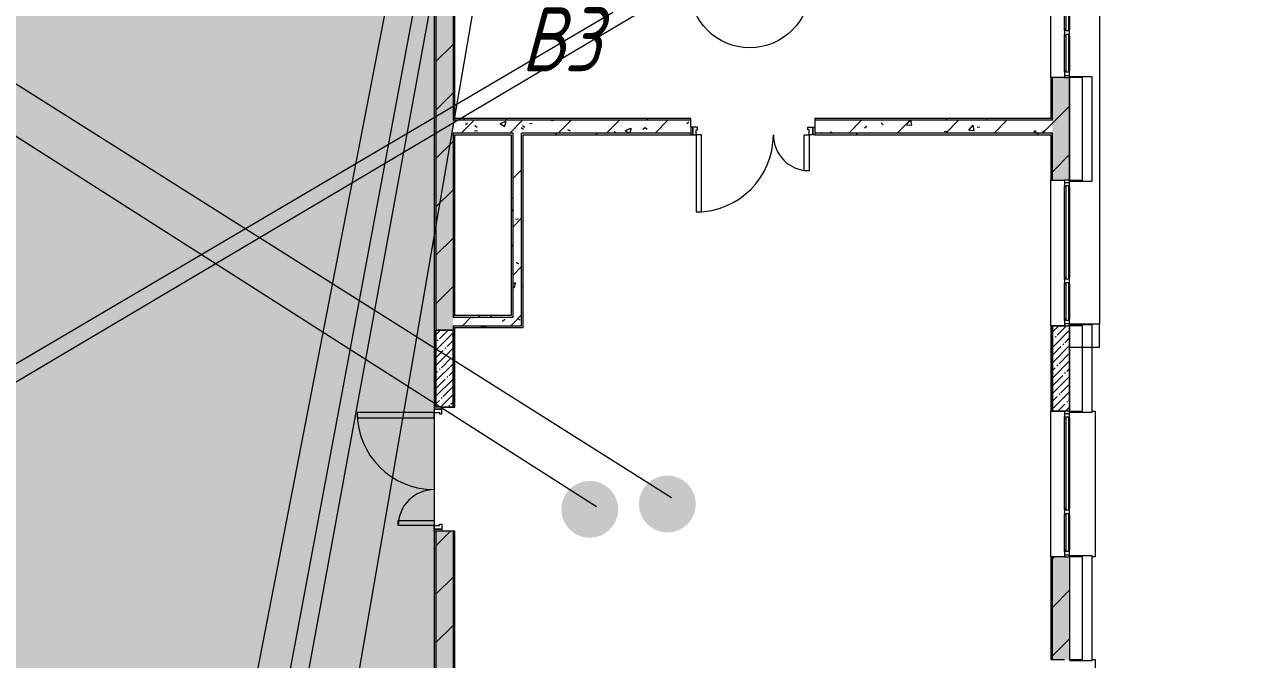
# Model space of a CAD drawing. Header units: millimetres. Extents: x -500089 to 1469082, y -290736 to 166440.
# Drawn here: x 1269899 to 1284193, y -24620 to -17200 of the extents above; entities that cross this region are included whole.
import ezdxf

# ---------------------------------------------------------------- set-up
doc = ezdxf.new("R2010")
doc.units = ezdxf.units.MM
for name, color, linetype, lineweight in [('_ Окна', 7, 'Continuous', 0), ('Витраж', 7, 'Continuous', 0), ('Двери', 7, 'Continuous', 0), ('Марки помещений', 7, 'Continuous', 0), ('Несущие колонны', 7, 'Continuous', 0), ('Обобщенные модели', 7, 'Continuous', 0), ('Окна', 7, 'Continuous', 0), ('Панели витража', 7, 'Continuous', 0), ('Стены наружные', 7, 'Continuous', 0), ('Стены несущие', 7, 'Continuous', 0), ('Стены отделка', 7, 'Continuous', 0), ('Стены штриховка', 7, 'Continuous', 0), ('экспертиза ДУ', 1, 'Continuous', 0), ('экспертиза ДУ пояснения', 6, 'Continuous', 0), ('экспертиза категории', 1, 'Continuous', 0), ('экспертиза условные обозначения', 1, 'Continuous', 0)]:
    doc.layers.add(name, color=color, linetype=linetype, lineweight=lineweight)
doc.styles.add('mytext', font='isocpeur.ttf', dxfattribs={"width": 0.8, "oblique": 14.999978})
pattern_1 = [(0, (1111853.59, -73570.49), (812.8, 203.2), [67.056, -542.544, 67.056, -542.544, -3251.2]), (0, (1111853.59, -73570.49), (812.8, 203.2), [-1219.2, 67.056, -1152.144, 67.056, -542.544, -1422.4]), (0, (1111853.59, -73570.49), (812.8, 203.2), [-3048, 67.056, -339.344, 67.056, -948.944]), (120, (1112158.39, -73468.89), (-582.37636, 602.30545), [67.056, -542.544, 67.056, -542.544, -3251.2]), (120, (1112158.39, -73468.89), (-582.37636, 602.30545), [-1219.2, 67.056, -1152.144, 67.056, -542.544, -1422.4]), (120, (1112158.39, -73468.89), (-582.37636, 602.30545), [-3048, 67.056, -339.344, 67.056, -948.944]), (240, (1112259.99, -73062.49), (-230.42364, -805.50545), [67.056, -542.544, 67.056, -542.544, -3251.2]), (240, (1112259.99, -73062.49), (-230.42364, -805.50545), [-1219.2, 67.056, -1152.144, 67.056, -542.544, -1422.4]), (240, (1112259.99, -73062.49), (-230.42364, -805.50545), [-3048, 67.056, -339.344, 67.056, -948.944])]
pattern_2 = [(45, (1111853.6, -73570.5), (-282.8427, 282.8427), [])]
pattern_3 = [(50, (1111853.6, -73570.5), (728.7365, -63.7558), [76.2, -838.2]), (355, (1111853.6, -73570.5), (-140.9716, 764.2276), [60.96, -670.56]), (100.451, (1111914.3, -73575.8), (587.77, 700.4668), [64.76, -712.36]), (46.184, (1111853.6, -73367.3), (1084.3162, -168.171), [114.3, -1257.3]), (96.636, (1111943.9, -73381.3), (949.61, 989.71), [97.14, -1068.54]), (351.184, (1111853.6, -73367.3), (949.6206, 989.701), [91.44, -1005.84]), (21, (1111955.2, -73418.1), (606.4579, -409.0606), [76.2, -838.2]), (326, (1111955.2, -73418.1), (247.2083, 736.753), [60.96, -670.56]), (71.451, (1112005.7, -73452.2), (853.6683, 327.6855), [64.76, -712.36]), (37.5, (1111853.59, -73570.5), (12.3547, 338.2201), [33.528, -628.904, 33.528, -647.192, -673.1]), (37.5, (1111853.59, -73570.5), (12.3547, 338.2201), [-1343.152, 33.528, -639.572]), (7.5, (1111853.6, -73570.5), (267.2789, 400.7221), [33.528, -354.584, 33.528, -613.664, -256.54]), (7.5, (1111853.6, -73570.5), (267.2789, 400.7221), [-1035.304, 33.528, -223.012]), (327.5, (1111627.02, -73570.5), (542.36333, -22.91534), [33.528, -220.472, 33.528, -758.952, -1051.56]), (327.5, (1111627.02, -73570.5), (542.36333, -22.91534), [-1046.48, 33.528, -1018.032]), (317.5, (1111525.4, -73570.5), (592.517, 101.7071), [33.528, -296.672, 33.528, -492.76, -746.76]), (317.5, (1111525.4, -73570.5), (592.517, 101.7071), [-856.488, 33.528, -713.232])]

# ---------------------------------------------------------------- blocks, each defined once
blk = doc.blocks.new('Системная панель - RANDOM Навесная панель фасада Цвет Фиолетовый-2979178-З Этаж 01')
at = {"layer": 'Панели витража', "lineweight": 18}
for p, q in [((-510, 0), (-510, -264)), ((-450, 0), (-500, 0)), ((500, 0), (450, 0)), ((510, -264), (510, 0)), ((-510, -264), (510, -264))]:
    blk.add_line(p, q, dxfattribs=at)
blk = doc.blocks.new('Системная панель - RANDOM Навесная панель фасада Цвет Серый-3062496-З Этаж 01')
at = {"layer": 'Панели витража', "lineweight": 18}
for p, q in [((-610, 0), (-610, -264)), ((600, 0), (-600, 0)), ((610, -264), (610, 0)), ((-610, -264), (610, -264))]:
    blk.add_line(p, q, dxfattribs=at)
blk = doc.blocks.new('Системная панель - RANDOM Навесная панель фасада Цвет Бежевый-3062811-З Этаж 01')
at = {"layer": 'Панели витража', "lineweight": 18}
for p, q in [((-610, 0), (-610, -264)), ((600, 0), (-600, 0)), ((610, -264), (610, 0)), ((-610, -264), (610, -264))]:
    blk.add_line(p, q, dxfattribs=at)
blk = doc.blocks.new('Прямоугольный импост - 30х300 мм _Отлив_ Белый-2978554-З Этаж 01')
at = {"layer": 'Витраж'}
for p, q in [((148800, 48675), (148836, 48675)), ((148800, 46975), (148800, 48675)), ((148836, 46975), (148800, 46975))]:
    blk.add_line(p, q, dxfattribs=at)
blk = doc.blocks.new('Наличник окна - Наличник окна Желтый-V418-З Этаж 01')
at = {"layer": 'Обобщенные модели', "lineweight": 18}
for p, q in [((170600, 57850), (170250, 57850)), ((170600, 57430), (170600, 57850)), ((170250, 57500), (170250, 57450)), ((170250, 57430), (170600, 57430)), ((170600, 52870), (170250, 52870)), ((170600, 52600), (170600, 52870)), ((170250, 52600), (170600, 52600))]:
    blk.add_line(p, q, dxfattribs=at)
at = {"layer": 'Обобщенные модели'}
blk.add_line((170600, 57430), (170600, 52870), dxfattribs=at)
blk = doc.blocks.new('Наличник окна - Наличник окна Желтый-V425-З Этаж 01')
at = {"layer": 'Обобщенные модели', "lineweight": 18}
for p, q in [((170600, 57850), (170250, 57850)), ((170600, 57430), (170600, 57850)), ((170250, 57500), (170250, 57450)), ((170250, 57430), (170600, 57430)), ((170600, 52870), (170250, 52870)), ((170600, 52600), (170600, 52870)), ((170250, 52600), (170600, 52600))]:
    blk.add_line(p, q, dxfattribs=at)
at = {"layer": 'Обобщенные модели'}
blk.add_line((170600, 57430), (170600, 52870), dxfattribs=at)
blk = doc.blocks.new('АР_СОШ_Верзилово_Фасады_rvt-2-З Этаж 01')
at = {"lineweight": 9}
for name in ['Наличник окна - Наличник окна Желтый-V418-З Этаж 01', 'Наличник окна - Наличник окна Желтый-V425-З Этаж 01']:
    blk.add_blockref(name, (0, 0), dxfattribs=at)
for name, p, rotation in [('Системная панель - RANDOM Навесная панель фасада Цвет Серый-3062496-З Этаж 01', (170250, 55150), 89.9999999999999), ('Системная панель - RANDOM Навесная панель фасада Цвет Фиолетовый-2979178-З Этаж 01', (170250, 52350), 89.9999999999999), ('Прямоугольный импост - 30х300 мм _Отлив_ Белый-2978554-З Этаж 01', (319350, 98825), 180), ('Системная панель - RANDOM Навесная панель фасада Цвет Бежевый-3062811-З Этаж 01', (170250, 49550), 89.9999999999999), ('Прямоугольный импост - 30х300 мм _Отлив_ Белый-2978554-З Этаж 01', (319350, 95925), 180)]:
    blk.add_blockref(name, p, dxfattribs=dict(at, rotation=rotation))
blk = doc.blocks.new('ASVP_ДверьСтальная_2 полотна - Внутренняя 1320х2000h_полотна_ Г Л _1200 в чистоте_-4240581-З Этаж 01')
at = {"layer": 'Двери', "lineweight": 18}
for p, q in [((660, 1020), (600, 1020)), ((600, 1020), (600, 120)), ((660, 120), (660, 1020)), ((-660, 540), (-600, 540)), ((-660, 120), (-660, 540)), ((-600, 540), (-600, 120)), ((-725, 120), (-700, 120)), ((-725, 30), (-725, 120)), ((-700, 30), (-725, 30)), ((-700, 120), (-660, 120)), ((-700, 30), (-700, 120)), ((-700, 120), (-700, 30)), ((-644, 30), (-700, 30)), ((-600, 120), (-660, 120)), ((-660, 120), (-660, 60)), ((-660, 60), (-644, 60)), ((-644, 60), (-644, 30)), ((600, 120), (660, 120)), ((660, 60), (644, 60)), ((644, 60), (644, 30)), ((644, 30), (700, 30)), ((700, 120), (660, 120)), ((660, 120), (660, 60)), ((700, 30), (700, 120)), ((725, 120), (700, 120)), ((700, 120), (700, 30)), ((700, 30), (725, 30)), ((725, 30), (725, 120))]:
    blk.add_line(p, q, dxfattribs=at)
at = {"layer": 'Двери'}
for centre, radius, start, end in [((660, 120), 900, 90, 180), ((-660, 120), 420, 360, 90)]:
    blk.add_arc(centre, radius, start, end, dxfattribs=at)
blk = doc.blocks.new('ASVP_ДверьСтальная_2 полотна - Внутренняя 1320х2000h_полотна_ Г Л _1200 в чистоте_-4240587-З Этаж 01')
at = {"layer": 'Двери', "lineweight": 18}
for p, q in [((660, 995), (600, 995)), ((600, 995), (600, 95)), ((660, 95), (660, 995)), ((-660, 515), (-600, 515)), ((-660, 95), (-660, 515)), ((-600, 515), (-600, 95)), ((-725, 95), (-700, 95)), ((-725, 5), (-725, 95)), ((-700, 5), (-725, 5)), ((-700, 95), (-660, 95)), ((-700, 5), (-700, 95)), ((-700, 95), (-700, 5)), ((-644, 5), (-700, 5)), ((-600, 95), (-660, 95)), ((-660, 95), (-660, 35)), ((-660, 35), (-644, 35)), ((-644, 35), (-644, 5)), ((600, 95), (660, 95)), ((660, 35), (644, 35)), ((644, 35), (644, 5)), ((644, 5), (700, 5)), ((700, 95), (660, 95)), ((660, 95), (660, 35)), ((700, 5), (700, 95)), ((725, 95), (700, 95)), ((700, 95), (700, 5)), ((700, 5), (725, 5)), ((725, 5), (725, 95))]:
    blk.add_line(p, q, dxfattribs=at)
at = {"layer": 'Двери'}
for centre, radius, start, end in [((660, 95), 900, 90, 180), ((-660, 95), 420, 360, 90)]:
    blk.add_arc(centre, radius, start, end, dxfattribs=at)
blk = doc.blocks.new('ADSK_КолоннаЖБ_Прямоугольная - 200x1000 мм-V334-З Этаж 01')
at = {"layer": 'Несущие колонны'}
h = blk.add_hatch(dxfattribs=at)
h.set_pattern_fill('FP_121', color=256, style=0, pattern_type=2)
h.set_pattern_definition([(135, (52350, -170150), (-89.80256, -89.80256), []), (135, (52350, -170060.2), (-89.80256, -89.80256), [158.75, -31.75, 13.411, -18.339])])
h.paths.add_polyline_path([(500, 86), (500, 100), (-500, 100), (-500, -100), (500, -100), (500, 54)], flags=0)
at = {"layer": 'Несущие колонны', "lineweight": 18}
for p, q in [((-500, -100), (-500, 100)), ((-500, 100), (500, 100)), ((500, 100), (-500, 100)), ((-500, 40), (-500, -100)), ((500, 100), (500, -100)), ((500, -100), (500, 40)), ((500, -100), (-500, -100)), ((-500, -100), (500, -100))]:
    blk.add_line(p, q, dxfattribs=at)
blk = doc.blocks.new('ADSK_КолоннаЖБ_Прямоугольная - 200x900 мм-V342-З Этаж 01')
at = {"layer": 'Несущие колонны'}
h = blk.add_hatch(dxfattribs=at)
h.set_pattern_fill('FP_129', color=256, style=0, pattern_type=2)
h.set_pattern_definition([(135, (52350, -162950), (-89.80256, -89.80256), []), (135, (52350, -162860.2), (-89.80256, -89.80256), [158.75, -31.75, 13.411, -18.339])])
h.paths.add_polyline_path([(450, 100), (-450, 100), (-450, -100), (450, -100), (450, -30)], flags=0)
at = {"layer": 'Несущие колонны', "lineweight": 18}
for p, q in [((-450, -100), (-450, 100)), ((-450, 100), (450, 100)), ((450, 100), (-450, 100)), ((-450, 100), (-450, -100)), ((450, 100), (450, -100)), ((450, -30), (450, 100)), ((450, -100), (-450, -100)), ((-450, -100), (450, -100))]:
    blk.add_line(p, q, dxfattribs=at)
blk = doc.blocks.new('Окно_ПВХ_2Створки - ОП_2000_h_х1700_2ст Серый-3674242-З Этаж 01')
at = {"layer": '_ Окна'}
for p, q in [((-769, 110), (-850, 110)), ((-850, 110), (-850, 50)), ((-850, 50), (-787, 50)), ((-825, 50), (-825, 110)), ((-787, 64), (-787, 96)), ((-787, 96), (-769, 96)), ((-787, 64), (305, 64)), ((-787, 64), (-769, 64)), ((-769, 50), (-787, 50)), ((-769, 96), (-769, 110)), ((-769, 96), (287, 96)), ((-769, 64), (-769, 50)), ((363, 110), (287, 110)), ((287, 110), (287, 96)), ((287, 96), (305, 96)), ((287, 64), (287, 50)), ((305, 64), (287, 64)), ((305, 50), (287, 50)), ((305, 96), (305, 64)), ((305, 50), (345, 50)), ((345, 64), (345, 96)), ((345, 96), (363, 96)), ((345, 64), (787, 64)), ((345, 64), (363, 64)), ((363, 50), (345, 50)), ((363, 96), (363, 110)), ((363, 96), (769, 96)), ((363, 64), (363, 50)), ((769, 110), (769, 96)), ((850, 110), (769, 110)), ((769, 96), (787, 96)), ((769, 64), (769, 50)), ((787, 64), (769, 64)), ((787, 50), (769, 50)), ((787, 96), (787, 64)), ((787, 50), (850, 50)), ((825, 50), (825, 110)), ((850, 50), (850, 110))]:
    blk.add_line(p, q, dxfattribs=at)
at = {"layer": 'Окна'}
for p, q in [((-769, 110), (287, 110)), ((287, 50), (-769, 50)), ((363, 110), (769, 110)), ((769, 50), (363, 50))]:
    blk.add_line(p, q, dxfattribs=at)
blk = doc.blocks.new('ASVP_Марка_Помещение_ОдноЗначение - Номер-684784-З Этаж 01')
at = {"layer": 'Марки помещений'}
blk.add_circle((0, 0), 3.5, dxfattribs=at)

msp = doc.modelspace()

# ---------------------------------------------------------------- hatches: boundary and pattern name
at = {"layer": 'Стены штриховка'}
h = msp.add_hatch(dxfattribs=at)
h.set_pattern_fill('FP_174', color=256, style=0, pattern_type=2)
h.set_pattern_definition(pattern_1)
h.paths.add_polyline_path([(1274683.585, -53070.488), (1274703.585, -53070.488), (1274703.585, -45520.488), (1274683.585, -45520.488), (1274683.585, -52970.488)], flags=0)
h.paths.add_polyline_path([(1274683.585, -44070.488), (1274703.585, -44070.488), (1274703.585, -23120.488), (1274683.585, -23120.488), (1274683.585, -44059.252)], flags=0)
h.paths.add_polyline_path([(1274683.585, -21670.488), (1274703.585, -21670.488), (1274703.585, -15390.488), (1274683.585, -15390.488), (1274683.585, -21039.333)], flags=0)
h = msp.add_hatch(dxfattribs=at)
h.set_pattern_fill('FP_174', color=256, style=0, pattern_type=2)
h.set_pattern_definition(pattern_1)
h.paths.add_polyline_path([(1274903.585, -52850.488), (1274923.585, -52850.488), (1274923.585, -49670.488), (1274903.585, -49670.488), (1274903.585, -52829.898)], flags=0)
h.paths.add_polyline_path([(1274923.585, -49520.488), (1274923.585, -46570.488), (1274903.585, -46570.488), (1274903.585, -49520.488)], flags=0)
h.paths.add_polyline_path([(1274923.585, -46420.488), (1274923.585, -45520.488), (1274903.585, -45520.488), (1274903.585, -46420.488)], flags=0)
h.paths.add_polyline_path([(1274903.585, -44070.488), (1274923.585, -44070.488), (1274923.585, -32720.488), (1274903.585, -32720.488), (1274903.585, -44059.252)], flags=0)
h.paths.add_polyline_path([(1274923.585, -32570.488), (1274923.585, -23120.488), (1274903.585, -23120.488), (1274903.585, -32570.488)], flags=0)
h.paths.add_polyline_path([(1274923.585, -21670.488), (1274923.585, -20720.488), (1274903.585, -20720.488), (1274903.585, -21670.488)], flags=0)
h.paths.add_polyline_path([(1274903.585, -20620.488), (1274923.585, -20620.488), (1274923.585, -18470.488), (1274903.585, -18470.488), (1274903.585, -19600.589)], flags=0)
h.paths.add_polyline_path([(1274903.585, -18320.488), (1274923.585, -18320.488), (1274923.585, -15390.488), (1274903.585, -15390.488), (1274903.585, -18316.076)], flags=0)
h = msp.add_hatch(dxfattribs=at)
h.set_pattern_fill('FP_174', color=256, style=0, pattern_type=2)
h.set_pattern_definition(pattern_1)
h.paths.add_polyline_path([(1281903.585, -52870.488), (1281903.585, -51920.488), (1281883.585, -51920.488), (1281883.585, -52870.488)], flags=0)
h.paths.add_polyline_path([(1281883.585, -50220.488), (1281903.585, -50220.488), (1281903.585, -49670.488), (1281883.585, -49670.488), (1281883.585, -49814.231)], flags=0)
h.paths.add_polyline_path([(1281903.585, -49520.488), (1281903.585, -48720.488), (1281883.585, -48720.488), (1281883.585, -49520.488)], flags=0)
h.paths.add_polyline_path([(1281903.585, -47020.488), (1281903.585, -46570.488), (1281883.585, -46570.488), (1281883.585, -47020.488)], flags=0)
h.paths.add_polyline_path([(1281903.585, -46420.488), (1281903.585, -45820.488), (1281883.585, -45820.488), (1281883.585, -46420.488)], flags=0)
h.paths.add_polyline_path([(1281883.585, -44120.488), (1281903.585, -44120.488), (1281903.585, -43120.488), (1281883.585, -43120.488), (1281883.585, -44059.252)], flags=0)
h.paths.add_polyline_path([(1281903.585, -41420.488), (1281903.585, -40220.488), (1281883.585, -40220.488), (1281883.585, -41420.488)], flags=0)
h.paths.add_polyline_path([(1281883.585, -38520.488), (1281903.585, -38520.488), (1281903.585, -37520.488), (1281883.585, -37520.488), (1281883.585, -38304.272)], flags=0)
h.paths.add_polyline_path([(1281903.585, -35820.488), (1281903.585, -34705.488), (1281883.585, -34705.488), (1281883.585, -35820.488)], flags=0)
h.paths.add_polyline_path([(1281903.585, -34555.488), (1281903.585, -34455.488), (1281883.585, -34535.488), (1281883.585, -34555.488)], flags=0)
h.paths.add_polyline_path([(1281883.585, -34455.488), (1281903.585, -34455.488), (1281903.585, -31920.488), (1281883.585, -31920.488), (1281883.585, -34428.988)], flags=0)
h.paths.add_polyline_path([(1281903.585, -30395.488), (1281903.585, -30295.488), (1281883.585, -30315.488)], flags=0)
h.paths.add_polyline_path([(1281903.585, -30470.488), (1281903.585, -30395.488), (1281883.585, -30395.488), (1281883.585, -30470.488)], flags=0)
h.paths.add_polyline_path([(1281883.585, -30145.488), (1281903.585, -30145.488), (1281903.585, -29020.488), (1281883.585, -29020.488), (1281883.585, -30125.488)], flags=0)
h.paths.add_polyline_path([(1281883.585, -27320.488), (1281903.585, -27320.488), (1281903.585, -26320.488), (1281883.585, -26320.488), (1281883.585, -26794.313)], flags=0)
h.paths.add_polyline_path([(1281903.585, -24620.488), (1281903.585, -23420.488), (1281883.585, -23420.488), (1281883.585, -24620.488)], flags=0)
h.paths.add_polyline_path([(1281903.585, -21720.488), (1281903.585, -20720.488), (1281883.585, -20720.488), (1281883.585, -21720.488)], flags=0)
h.paths.add_polyline_path([(1281903.585, -19020.488), (1281903.585, -18470.488), (1281883.585, -18470.488), (1281883.585, -19020.488)], flags=0)
h.paths.add_polyline_path([(1281883.585, -18320.488), (1281903.585, -18320.488), (1281903.585, -17820.488), (1281883.585, -17820.488), (1281883.585, -18300.488)], flags=0)
h.paths.add_polyline_path([(1281903.585, -16120.488), (1281903.585, -15370.488), (1281883.585, -15370.488), (1281883.585, -16120.488)], flags=0)
h = msp.add_hatch(dxfattribs=at)
h.set_pattern_fill('FP_201', color=256, style=0, pattern_type=2)
h.set_pattern_definition(pattern_2)
h.paths.add_polyline_path([(1274903.585, -52170.488), (1274903.585, -49670.488), (1274703.585, -49670.488), (1274703.585, -52170.488), (1274746.353, -52170.488)], flags=0)
h.paths.add_polyline_path([(1274703.585, -48770.488), (1274903.585, -48770.488), (1274903.585, -45520.488), (1274703.585, -45520.488), (1274703.585, -46936.741)], flags=0)
h.paths.add_polyline_path([(1274903.585, -43170.488), (1274903.585, -38470.488), (1274703.585, -38470.488), (1274703.585, -43170.488), (1274719.444, -43170.488)], flags=0)
h.paths.add_polyline_path([(1274903.585, -37570.488), (1274903.585, -32870.488), (1274703.585, -32870.488), (1274703.585, -37570.488), (1274818.123, -37570.488)], flags=0)
h.paths.add_polyline_path([(1274703.585, -31970.488), (1274903.585, -31970.488), (1274903.585, -27270.488), (1274703.585, -27270.488)], flags=0)
h.paths.add_polyline_path([(1274771.294, -26370.488), (1274903.585, -26370.488), (1274903.585, -23120.488), (1274703.585, -23120.488), (1274703.585, -26370.488)], flags=0)
h.paths.add_polyline_path([(1274903.585, -20770.488), (1274903.585, -16070.488), (1274703.585, -16070.488), (1274703.585, -20770.488), (1274893.059, -20770.488)], flags=0)
h = msp.add_hatch(dxfattribs=at)
h.set_pattern_fill('FP_31', color=256, style=0, pattern_type=2)
h.set_pattern_definition(pattern_3)
h.paths.add_polyline_path([(1274903.585, -52170.488), (1274903.585, -49670.488), (1274703.585, -49670.488), (1274703.585, -52170.488), (1274746.353, -52170.488)], flags=0)
h.paths.add_polyline_path([(1274703.585, -48770.488), (1274903.585, -48770.488), (1274903.585, -45520.488), (1274703.585, -45520.488), (1274703.585, -46936.741)], flags=0)
h.paths.add_polyline_path([(1274903.585, -43170.488), (1274903.585, -38470.488), (1274703.585, -38470.488), (1274703.585, -43170.488), (1274719.444, -43170.488)], flags=0)
h.paths.add_polyline_path([(1274903.585, -37570.488), (1274903.585, -32870.488), (1274703.585, -32870.488), (1274703.585, -37570.488), (1274818.123, -37570.488)], flags=0)
h.paths.add_polyline_path([(1274703.585, -31970.488), (1274903.585, -31970.488), (1274903.585, -27270.488), (1274703.585, -27270.488)], flags=0)
h.paths.add_polyline_path([(1274771.294, -26370.488), (1274903.585, -26370.488), (1274903.585, -23120.488), (1274703.585, -23120.488), (1274703.585, -26370.488)], flags=0)
h.paths.add_polyline_path([(1274903.585, -20770.488), (1274903.585, -16070.488), (1274703.585, -16070.488), (1274703.585, -20770.488), (1274893.059, -20770.488)], flags=0)
h = msp.add_hatch(dxfattribs=at)
h.set_pattern_fill('FP_201', color=256, style=0, pattern_type=2)
h.set_pattern_definition(pattern_2)
h.paths.add_polyline_path([(1281903.585, -52170.488), (1282103.585, -52170.488), (1282103.585, -51920.488), (1281903.585, -51920.488), (1281903.585, -52112.227)], flags=0)
h.paths.add_polyline_path([(1281903.585, -50220.488), (1282103.585, -50220.488), (1282103.585, -49720.488), (1281903.585, -49720.488), (1281903.585, -50028.749)], flags=0)
h.paths.add_polyline_path([(1282089.585, -47020.488), (1282103.585, -47020.488), (1282103.585, -45820.488), (1281903.585, -45820.488), (1281903.585, -47020.488), (1282057.585, -47020.488)], flags=0)
h.paths.add_polyline_path([(1281903.585, -41420.488), (1282103.585, -41420.488), (1282103.585, -40220.488), (1281903.585, -40220.488), (1281903.585, -41228.749)], flags=0)
h.paths.add_polyline_path([(1282103.585, -35820.488), (1282103.585, -32920.488), (1281903.585, -32920.488), (1281903.585, -35820.488), (1282089.585, -35820.488)], flags=0)
h.paths.add_polyline_path([(1282013.585, -30470.488), (1282103.585, -30470.488), (1282103.585, -29020.488), (1281903.585, -29020.488), (1281903.585, -30470.488)], flags=0)
h.paths.add_polyline_path([(1282043.585, -24620.488), (1282103.585, -24620.488), (1282103.585, -23420.488), (1281903.585, -23420.488), (1281903.585, -24620.488)], flags=0)
h.paths.add_polyline_path([(1281903.585, -19020.488), (1282103.585, -19020.488), (1282103.585, -17820.488), (1281903.585, -17820.488), (1281903.585, -18828.749)], flags=0)
h.paths.add_polyline_path([(1282103.585, -16120.488), (1282103.585, -16070.488), (1281903.585, -16070.488), (1281903.585, -16120.488), (1282089.585, -16120.488)], flags=0)
h = msp.add_hatch(dxfattribs=at)
h.set_pattern_fill('FP_31', color=256, style=0, pattern_type=2)
h.set_pattern_definition(pattern_3)
h.paths.add_polyline_path([(1281903.585, -52170.488), (1282103.585, -52170.488), (1282103.585, -51920.488), (1281903.585, -51920.488), (1281903.585, -52112.227)], flags=0)
h.paths.add_polyline_path([(1281903.585, -50220.488), (1282103.585, -50220.488), (1282103.585, -49720.488), (1281903.585, -49720.488), (1281903.585, -50028.749)], flags=0)
h.paths.add_polyline_path([(1282089.585, -47020.488), (1282103.585, -47020.488), (1282103.585, -45820.488), (1281903.585, -45820.488), (1281903.585, -47020.488), (1282057.585, -47020.488)], flags=0)
h.paths.add_polyline_path([(1281903.585, -41420.488), (1282103.585, -41420.488), (1282103.585, -40220.488), (1281903.585, -40220.488), (1281903.585, -41228.749)], flags=0)
h.paths.add_polyline_path([(1282103.585, -35820.488), (1282103.585, -32920.488), (1281903.585, -32920.488), (1281903.585, -35820.488), (1282089.585, -35820.488)], flags=0)
h.paths.add_polyline_path([(1282013.585, -30470.488), (1282103.585, -30470.488), (1282103.585, -29020.488), (1281903.585, -29020.488), (1281903.585, -30470.488)], flags=0)
h.paths.add_polyline_path([(1282043.585, -24620.488), (1282103.585, -24620.488), (1282103.585, -23420.488), (1281903.585, -23420.488), (1281903.585, -24620.488)], flags=0)
h.paths.add_polyline_path([(1281903.585, -19020.488), (1282103.585, -19020.488), (1282103.585, -17820.488), (1281903.585, -17820.488), (1281903.585, -18828.749)], flags=0)
h.paths.add_polyline_path([(1282103.585, -16120.488), (1282103.585, -16070.488), (1281903.585, -16070.488), (1281903.585, -16120.488), (1282089.585, -16120.488)], flags=0)
h = msp.add_hatch(dxfattribs=at)
h.set_pattern_fill('FP_201', color=256, style=0, pattern_type=2)
h.set_pattern_definition(pattern_2)
h.paths.add_polyline_path([(1280674.711, -18470.488), (1281903.585, -18470.488), (1281903.585, -18320.488), (1279128.585, -18320.488), (1279128.585, -18470.488)], flags=0)
h.paths.add_polyline_path([(1276888.487, -18470.488), (1277678.585, -18470.488), (1277678.585, -18320.488), (1274903.585, -18320.488), (1274903.585, -18470.488), (1275703.585, -18470.488)], flags=0)
h = msp.add_hatch(dxfattribs=at)
h.set_pattern_fill('FP_31', color=256, style=0, pattern_type=2)
h.set_pattern_definition(pattern_3)
h.paths.add_polyline_path([(1280674.711, -18470.488), (1281903.585, -18470.488), (1281903.585, -18320.488), (1279128.585, -18320.488), (1279128.585, -18470.488)], flags=0)
h.paths.add_polyline_path([(1276888.487, -18470.488), (1277678.585, -18470.488), (1277678.585, -18320.488), (1274903.585, -18320.488), (1274903.585, -18470.488), (1275703.585, -18470.488)], flags=0)
h = msp.add_hatch(dxfattribs=at)
h.set_pattern_fill('FP_174', color=256, style=0, pattern_type=2)
h.set_pattern_definition(pattern_1)
h.paths.add_polyline_path([(1281883.585, -18320.488), (1281883.585, -18300.488), (1279128.585, -18300.488), (1279128.585, -18320.488), (1281336.346, -18320.488)], flags=0)
h.paths.add_polyline_path([(1277678.585, -18320.488), (1277678.585, -18300.488), (1274923.585, -18300.488), (1274923.585, -18320.488), (1276888.487, -18320.488)], flags=0)
h = msp.add_hatch(dxfattribs=at)
h.set_pattern_fill('FP_174', color=256, style=0, pattern_type=2)
h.set_pattern_definition(pattern_1)
h.paths.add_polyline_path([(1275603.585, -18490.488), (1275603.585, -18470.488), (1274923.585, -18470.488), (1274923.585, -18490.488), (1275583.585, -18490.488)], flags=0)
h.paths.add_polyline_path([(1275703.585, -18490.488), (1277678.585, -18490.488), (1277678.585, -18470.488), (1275703.585, -18470.488)], flags=0)
h.paths.add_polyline_path([(1281883.585, -18490.488), (1281883.585, -18470.488), (1279128.585, -18470.488), (1279128.585, -18490.488), (1281336.346, -18490.488)], flags=0)
h = msp.add_hatch(dxfattribs=at)
h.set_pattern_fill('FP_174', color=256, style=0, pattern_type=2)
h.set_pattern_definition(pattern_1)
h.paths.add_polyline_path([(1275603.585, -20620.488), (1275603.585, -18490.488), (1275583.585, -18490.488), (1275583.585, -20620.488)], flags=0)
h = msp.add_hatch(dxfattribs=at)
h.set_pattern_fill('FP_201', color=256, style=0, pattern_type=2)
h.set_pattern_definition(pattern_2)
h.paths.add_polyline_path([(1275703.585, -20720.488), (1275703.585, -18470.488), (1275603.585, -18470.488), (1275603.585, -20720.488)], flags=0)
h = msp.add_hatch(dxfattribs=at)
h.set_pattern_fill('FP_31', color=256, style=0, pattern_type=2)
h.set_pattern_definition(pattern_3)
h.paths.add_polyline_path([(1275703.585, -20720.488), (1275703.585, -18470.488), (1275603.585, -18470.488), (1275603.585, -20720.488)], flags=0)
h = msp.add_hatch(dxfattribs=at)
h.set_pattern_fill('FP_174', color=256, style=0, pattern_type=2)
h.set_pattern_definition(pattern_1)
h.paths.add_polyline_path([(1275723.585, -20740.488), (1275723.585, -18490.488), (1275703.585, -18490.488), (1275703.585, -20740.488)], flags=0)
h = msp.add_hatch(dxfattribs=at)
h.set_pattern_fill('FP_201', color=256, style=0, pattern_type=2)
h.set_pattern_definition(pattern_2)
h.paths.add_polyline_path([(1274903.585, -20720.488), (1275603.585, -20720.488), (1275603.585, -20620.488), (1274903.585, -20620.488)], flags=0)
h = msp.add_hatch(dxfattribs=at)
h.set_pattern_fill('FP_31', color=256, style=0, pattern_type=2)
h.set_pattern_definition(pattern_3)
h.paths.add_polyline_path([(1274903.585, -20720.488), (1275603.585, -20720.488), (1275603.585, -20620.488), (1274903.585, -20620.488)], flags=0)
h = msp.add_hatch(dxfattribs=at)
h.set_pattern_fill('FP_174', color=256, style=0, pattern_type=2)
h.set_pattern_definition(pattern_1)
h.paths.add_polyline_path([(1274923.585, -20620.488), (1275583.585, -20620.488), (1275583.585, -20600.488), (1274923.585, -20600.488)], flags=0)
h = msp.add_hatch(dxfattribs=at)
h.set_pattern_fill('FP_174', color=256, style=0, pattern_type=2)
h.set_pattern_definition(pattern_1)
h.paths.add_polyline_path([(1274923.585, -20740.488), (1275703.585, -20740.488), (1275703.585, -20720.488), (1274923.585, -20720.488)], flags=0)
at = {"layer": 'экспертиза ДУ', "lineweight": 0}
h = msp.add_hatch(color=5, dxfattribs=at)
edge = h.paths.add_edge_path()
edge.add_arc((1276499.288, -22865.703), 332.544, 0, 360)
h = msp.add_hatch(color=30, dxfattribs=at)
edge = h.paths.add_edge_path()
edge.add_arc((1277405.709, -22803.745), 332.544, 0, 360)
at = {"layer": 'экспертиза условные обозначения'}
h = msp.add_hatch(dxfattribs=at)
h.set_pattern_fill('GRASS', color=3, scale=24)
h.set_pattern_definition([(90, (1077209.23, -303341.8), (-431.0523, 431.0523), [114.3, -747.8046]), (45, (1077209.2, -303341.8), (-431.0523, 431.0523), [114.3, -495.3]), (135, (1077209.2, -303341.8), (-431.0523, -431.0523), [114.3, -495.3])])
h.paths.add_polyline_path([(1243073.585, -53070.488), (1268673.585, -53090.488), (1268673.585, -15390.488), (1274683.585, -15390.488), (1274683.585, -53090.488), (1278233.585, -53090.488), (1278233.585, -53320.488), (1278453.585, -53320.488), (1278453.585, -56870.488), (1278233.585, -56870.488), (1278233.585, -57100.488), (1243573.585, -57100.488), (1243573.585, -55400.488), (1243073.585, -55400.488)])

# ---------------------------------------------------------------- linework, layer by layer
at = {"layer": 'Стены наружные'}
for p, q in [((1281883.585, -17820.488), (1281883.585, -16120.488)), ((1281883.585, -20720.488), (1281883.585, -19020.488)), ((1281883.585, -23420.488), (1281883.585, -21720.488))]:
    msp.add_line(p, q, dxfattribs=at)
at = {"layer": 'Стены несущие'}
for p, q in [((1274703.585, -16070.488), (1274703.585, -20770.488)), ((1274903.585, -16070.488), (1274903.585, -18320.488)), ((1282043.585, -17820.488), (1281903.585, -17820.488)), ((1281903.585, -18320.488), (1281903.585, -17820.488)), ((1282103.585, -19020.488), (1282103.585, -17820.488)), ((1282103.585, -17820.488), (1282103.585, -19020.488)), ((1277678.585, -18320.488), (1274903.585, -18320.488)), ((1277678.585, -18400.488), (1277678.585, -18320.488)), ((1279128.585, -18320.488), (1279128.585, -18400.488)), ((1281903.585, -18320.488), (1279128.585, -18320.488)), ((1275603.585, -18470.488), (1274903.585, -18470.488)), ((1274903.585, -18470.488), (1274903.585, -20620.488)), ((1275603.585, -20620.488), (1275603.585, -18470.488)), ((1277678.585, -18470.488), (1275703.585, -18470.488)), ((1275703.585, -20720.488), (1275703.585, -18470.488)), ((1281903.585, -18470.488), (1279128.585, -18470.488)), ((1281903.585, -19020.488), (1281903.585, -18470.488)), ((1281903.585, -19020.488), (1282043.585, -19020.488)), ((1274903.585, -20620.488), (1275603.585, -20620.488)), ((1274903.585, -20720.488), (1274903.585, -20770.488)), ((1274903.585, -20720.488), (1275703.585, -20720.488)), ((1274703.585, -23120.488), (1274703.585, -26370.488)), ((1274903.585, -23120.488), (1274773.585, -23120.488)), ((1274903.585, -23120.488), (1274903.585, -26370.488)), ((1282043.585, -23420.488), (1281903.585, -23420.488)), ((1281903.585, -24620.488), (1281903.585, -23420.488)), ((1282103.585, -23420.488), (1282103.585, -24620.488)), ((1281903.585, -24620.488), (1282043.585, -24620.488))]:
    msp.add_line(p, q, dxfattribs=at)
at = {"layer": 'Стены отделка'}
for p, q in [((1274683.585, -15390.488), (1274683.585, -21670.488)), ((1274923.585, -18300.488), (1274923.585, -15390.488)), ((1281883.585, -17820.488), (1281883.585, -18300.488)), ((1281903.585, -17820.488), (1281883.585, -17820.488)), ((1282253.585, -17820.488), (1282103.585, -17820.488)), ((1282253.585, -19020.488), (1282253.585, -17820.488)), ((1277678.585, -18300.488), (1274923.585, -18300.488)), ((1277678.585, -18320.488), (1277678.585, -18300.488)), ((1281883.585, -18300.488), (1279128.585, -18300.488)), ((1279128.585, -18300.488), (1279128.585, -18320.488)), ((1274923.585, -18490.488), (1275583.585, -18490.488)), ((1274923.585, -20600.488), (1274923.585, -18490.488)), ((1275583.585, -18490.488), (1275583.585, -20600.488)), ((1275723.585, -18490.488), (1277678.585, -18490.488)), ((1275723.585, -20740.488), (1275723.585, -18490.488)), ((1279128.585, -18490.488), (1281883.585, -18490.488)), ((1281883.585, -18490.488), (1281883.585, -19020.488)), ((1281883.585, -19020.488), (1281903.585, -19020.488)), ((1282103.585, -19020.488), (1282253.585, -19020.488)), ((1275583.585, -20600.488), (1274923.585, -20600.488)), ((1281883.585, -20720.488), (1281883.585, -21720.488)), ((1281903.585, -20720.488), (1281883.585, -20720.488)), ((1282253.585, -20720.488), (1282103.585, -20720.488)), ((1282253.585, -21720.488), (1282253.585, -20720.488)), ((1274923.585, -21670.488), (1274923.585, -20740.488)), ((1274923.585, -20740.488), (1275723.585, -20740.488)), ((1274903.585, -21670.488), (1274923.585, -21670.488)), ((1281883.585, -21720.488), (1281903.585, -21720.488)), ((1282103.585, -21720.488), (1282253.585, -21720.488)), ((1274683.585, -23120.488), (1274683.585, -44070.488)), ((1274923.585, -23120.488), (1274903.585, -23120.488)), ((1274923.585, -32550.488), (1274923.585, -23120.488)), ((1281883.585, -23420.488), (1281883.585, -24620.488)), ((1281903.585, -23420.488), (1281883.585, -23420.488)), ((1282253.585, -23420.488), (1282103.585, -23420.488)), ((1282253.585, -24620.488), (1282253.585, -23420.488)), ((1281883.585, -24620.488), (1281903.585, -24620.488)), ((1282103.585, -24620.488), (1282253.585, -24620.488))]:
    msp.add_line(p, q, dxfattribs=at)
at = {"layer": 'экспертиза ДУ пояснения'}
for p, q in [((1266718.056, -55241.354), (1283545.83, 31674.308)), ((1283545.83, 31674.308), (1267641.86, -55193.269)), ((1271533.127, -32601.365), (1283545.83, 31674.308)), ((1283545.83, 31674.308), (1272456.93, -32553.28)), ((1195835.256, -64723.635), (1326541.241, 12257.695)), ((1326541.241, 12257.695), (1196759.059, -64675.551))]:
    msp.add_line(p, q, dxfattribs=at)
at = {"layer": 'экспертиза ДУ пояснения', "elevation": 0}
for points in [[(1181121.762, 38102.252), (1276578.876, -22832.655)], [(1277452.701, -22730.588), (1181121.762, 38102.252)]]:
    msp.add_lwpolyline(points, dxfattribs=at)
at = {"layer": 'экспертиза условные обозначения', "color": 3}
msp.add_lwpolyline([(1243073.585, -53070.488), (1268673.585, -53090.488), (1268673.585, -15390.488), (1274683.585, -15390.488), (1274683.585, -53090.488), (1278233.585, -53090.488), (1278233.585, -53320.488), (1278453.585, -53320.488), (1278453.585, -56870.488), (1278233.585, -56870.488), (1278233.585, -57100.488), (1243573.585, -57100.488), (1243573.585, -55400.488), (1243073.585, -55400.488), (1243073.585, -53070.488)], dxfattribs=at)

# ---------------------------------------------------------------- block references
msp.add_blockref('АР_СОШ_Верзилово_Фасады_rvt-2-З Этаж 01', (1111853.585, -73570.488))
at = {"layer": 'Двери'}
for name, p, rotation in [('ASVP_ДверьСтальная_2 полотна - Внутренняя 1320х2000h_полотна_ Г Л _1200 в чистоте_-4240587-З Этаж 01', (1278403.585, -18395.488), 180), ('ASVP_ДверьСтальная_2 полотна - Внутренняя 1320х2000h_полотна_ Г Л _1200 в чистоте_-4240581-З Этаж 01', (1274803.585, -22395.488), 89.99999999999991)]:
    msp.add_blockref(name, p, dxfattribs=dict(at, rotation=rotation))
at = {"layer": 'Марки помещений', "xscale": 199.9999999999999, "yscale": 199.9999999999999, "zscale": 199.9999999999999}
msp.add_blockref('ASVP_Марка_Помещение_ОдноЗначение - Номер-684784-З Этаж 01', (1278368.679, -16772.561), dxfattribs=at)
at = {"layer": 'Несущие колонны', "rotation": 270.0000000000001}
for name, p in [('ADSK_КолоннаЖБ_Прямоугольная - 200x1000 мм-V334-З Этаж 01', (1282003.585, -21220.488)), ('ADSK_КолоннаЖБ_Прямоугольная - 200x900 мм-V342-З Этаж 01', (1274803.585, -21220.488))]:
    msp.add_blockref(name, p, dxfattribs=at)
at = {"layer": 'Окна', "rotation": 269.9999999999999}
for p in [(1281993.585, -16970.488), (1281993.585, -19870.488), (1281993.585, -22570.488)]:
    msp.add_blockref('Окно_ПВХ_2Створки - ОП_2000_h_х1700_2ст Серый-3674242-З Этаж 01', p, dxfattribs=at)

# ---------------------------------------------------------------- texts
at = {"layer": 'экспертиза категории', "lineweight": 50, "insert": (1275696.439, -16998.915), "char_height": 750, "attachment_point": 1, "style": 'mytext'}
msp.add_mtext_dynamic_manual_height_columns('В3', width=2459.42723, gutter_width=17359.771, heights=[0], dxfattribs=at)

doc.saveas('drawing.dxf')
